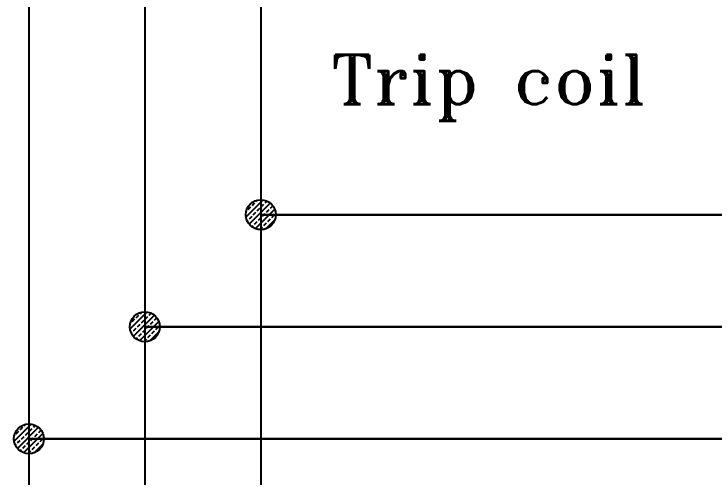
# Model space of a CAD drawing. Header units: millimetres. Extents: x 107 to 2900, y 85 to 3996.
# Drawn here: x 1039.8 to 1090.4, y 3738.9 to 3772.3 of the extents above; entities that cross this region are included whole.
import ezdxf
from ezdxf.lldxf.tags import DXFTag

# ---------------------------------------------------------------- set-up
doc = ezdxf.new("R2010")
doc.units = ezdxf.units.MM
doc.layers.add('1', color=1, linetype='CENTER')
doc.layers.add('70', color=7, linetype='Continuous')
doc.styles.add('STYLE2', font='romant.shx')
tags = doc.linetypes.add('CENTER', pattern=[2, 1.25, -0.25, 0.25, -0.25]).pattern_tags.tags
tags[10:11] = [DXFTag(74, 4), DXFTag(75, 0), DXFTag(340, '0'), DXFTag(46, 1.0), DXFTag(50, 0.0), DXFTag(44, 0.0), DXFTag(45, 0.0)]
tags[8:9] = [DXFTag(74, 4), DXFTag(75, 0), DXFTag(340, '0'), DXFTag(46, 1.0), DXFTag(50, 0.0), DXFTag(44, 0.0), DXFTag(45, 0.0)]
tags[6:7] = [DXFTag(74, 4), DXFTag(75, 0), DXFTag(340, '0'), DXFTag(46, 1.0), DXFTag(50, 0.0), DXFTag(44, 0.0), DXFTag(45, 0.0)]
tags[4:5] = [DXFTag(74, 4), DXFTag(75, 0), DXFTag(340, '0'), DXFTag(46, 1.0), DXFTag(50, 0.0), DXFTag(44, 0.0), DXFTag(45, 0.0)]

msp = doc.modelspace()

# ---------------------------------------------------------------- hatches: boundary and pattern name
at = {"layer": '70'}
h = msp.add_hatch(dxfattribs=at)
h.set_pattern_fill('ANSI33', color=0, scale=2.15937, style=0)
h.set_pattern_definition([(45, (2797.6798, 3169.5273), (-0.38172635, 0.38172635), []), (45, (2798.06155, 3169.5273), (-0.38172635, 0.38172635), [0.26992129, -0.13496065])])
h.paths.add_polyline_path([(1057.642, 3758.957, 0.414214), (1056.563, 3757.877, 0.414214), (1057.642, 3756.797)])
h.paths.add_polyline_path([(1057.642, 3758.957), (1057.642, 3757.877), (1058.722, 3757.877, 0.414214)])
h.paths.add_polyline_path([(1058.722, 3757.877), (1057.642, 3757.877), (1057.642, 3756.797, 0.414214)])
h = msp.add_hatch(dxfattribs=at)
h.set_pattern_fill('ANSI33', color=0, scale=2.15937, style=0)
h.set_pattern_definition([(45, (2789.31364, 3161.4461), (-0.38172635, 0.38172635), []), (45, (2789.69537, 3161.4461), (-0.38172635, 0.38172635), [0.26992129, -0.13496065])])
h.paths.add_polyline_path([(1049.276, 3750.875, 0.414214), (1048.196, 3749.796, 0.414214), (1049.276, 3748.716)])
h.paths.add_polyline_path([(1049.276, 3750.875), (1049.276, 3749.796), (1050.356, 3749.796, 0.414214)])
h.paths.add_polyline_path([(1050.356, 3749.796), (1049.276, 3749.796), (1049.276, 3748.716, 0.414214)])
h = msp.add_hatch(dxfattribs=at)
h.set_pattern_fill('ANSI33', color=0, scale=2.15937, style=0)
h.set_pattern_definition([(45, (2780.94747, 3153.36486), (-0.38172635, 0.38172635), []), (45, (2781.3292, 3153.36486), (-0.38172635, 0.38172635), [0.26992129, -0.13496065])])
h.paths.add_polyline_path([(1040.91, 3742.794, 0.414214), (1039.83, 3741.714, 0.414214), (1040.91, 3740.635)])
h.paths.add_polyline_path([(1040.91, 3742.794), (1040.91, 3741.714), (1041.99, 3741.714, 0.414214)])
h.paths.add_polyline_path([(1041.99, 3741.714), (1040.91, 3741.714), (1040.91, 3740.635, 0.414214)])

# ---------------------------------------------------------------- linework, layer by layer
at = {"layer": '1', "color": 0, "linetype": 'Continuous'}
for p, q in [((1040.91, 3773.514), (1040.91, 3733.435)), ((1049.276, 3773.514), (1049.276, 3733.435)), ((1057.642, 3773.514), (1057.642, 3733.435))]:
    msp.add_line(p, q, dxfattribs=at)
at = {"layer": '70', "color": 0, "lineweight": 30}
for p, q in [((1057.642, 3757.877), (1279.423, 3757.877)), ((1049.276, 3749.796), (1268.095, 3749.796)), ((1256.767, 3741.714), (1040.91, 3741.714))]:
    msp.add_line(p, q, dxfattribs=at)
at = {"layer": '70', "color": 0}
for centre in [(1057.642, 3757.877), (1049.276, 3749.796), (1040.91, 3741.714)]:
    msp.add_circle(centre, 1.08, dxfattribs=at)

# ---------------------------------------------------------------- texts
at = {"color": 0, "style": 'STYLE2'}
msp.add_text('Trip coil', height=3.5689, dxfattribs=at).set_placement((1062.709, 3765.844))

doc.saveas('drawing.dxf')
